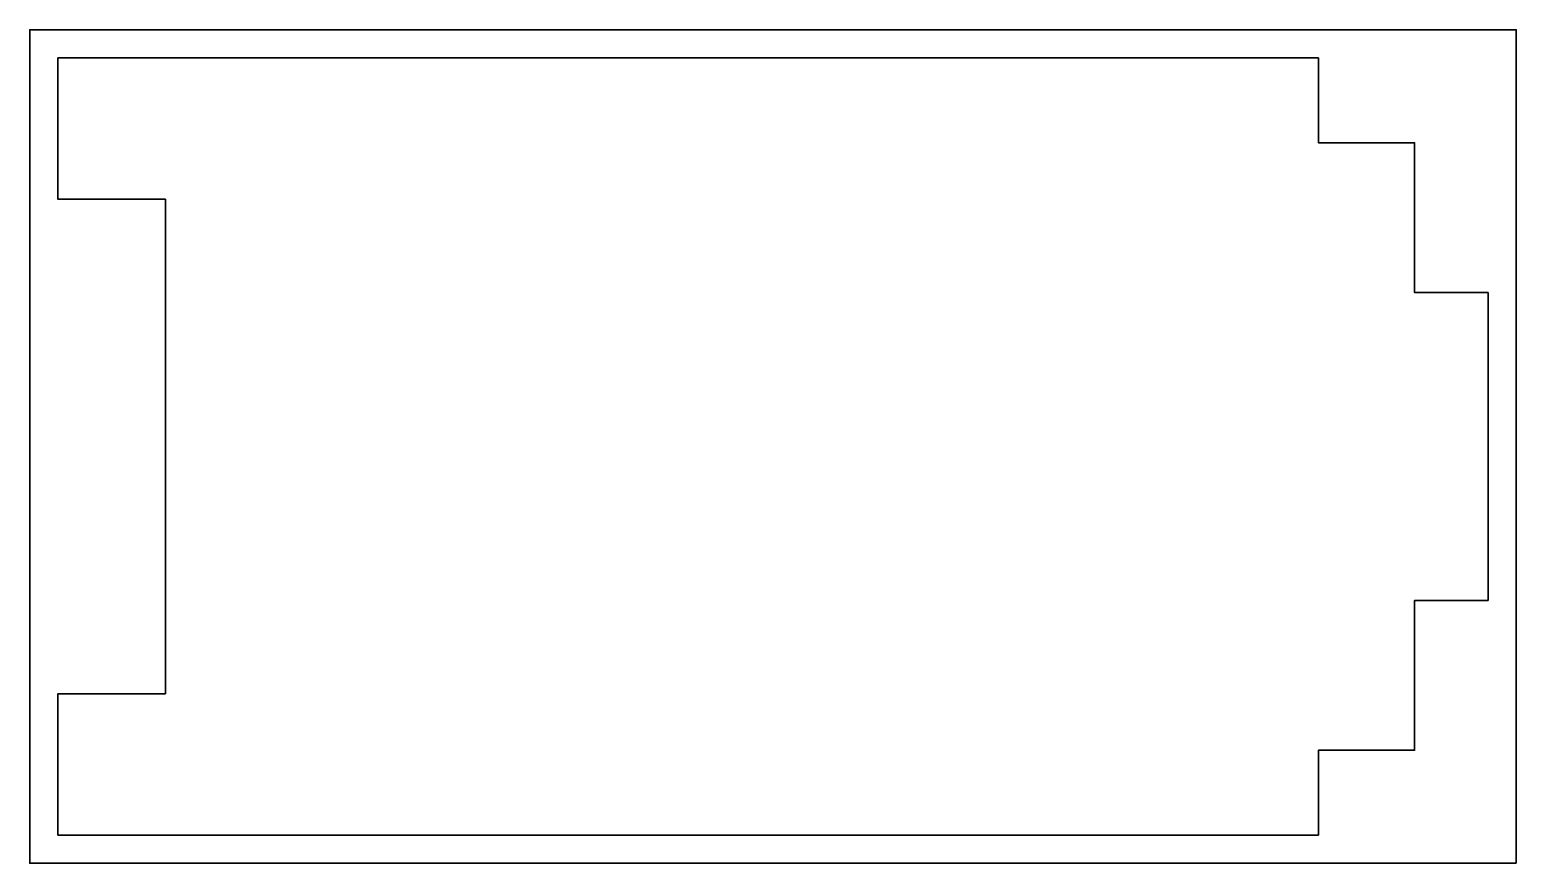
# Model space of a CAD drawing. Header units: millimetres. Extents: x -158 to 368, y 1 to 296.
import ezdxf

# ---------------------------------------------------------------- set-up
doc = ezdxf.new("R2010")
doc.units = ezdxf.units.MM
doc.header["$MEASUREMENT"] = 0
doc.layers.get('0').update_dxf_attribs({"lineweight": 0})
doc.layers.add('Safety', color=7, linetype='Continuous', lineweight=0)

msp = doc.modelspace()

# ---------------------------------------------------------------- linework, layer by layer
at = {"color": 230, "lineweight": 35, "true_color": 0xe6007e}
msp.add_lwpolyline([(358, 203), (332, 203), (332, 256), (298, 256), (298, 286), (-148, 286), (-148, 236), (-110, 236), (-110, 61), (-148, 61), (-148, 11), (298, 11), (298, 41), (332, 41), (332, 94), (358, 94)], close=True, dxfattribs=at)
at = {"layer": 'Safety', "color": 230, "lineweight": 35, "true_color": 0xe6007e}
msp.add_lwpolyline([(368, 1), (-158, 1), (-158, 296), (368, 296)], close=True, dxfattribs=at)

doc.saveas('drawing.dxf')
